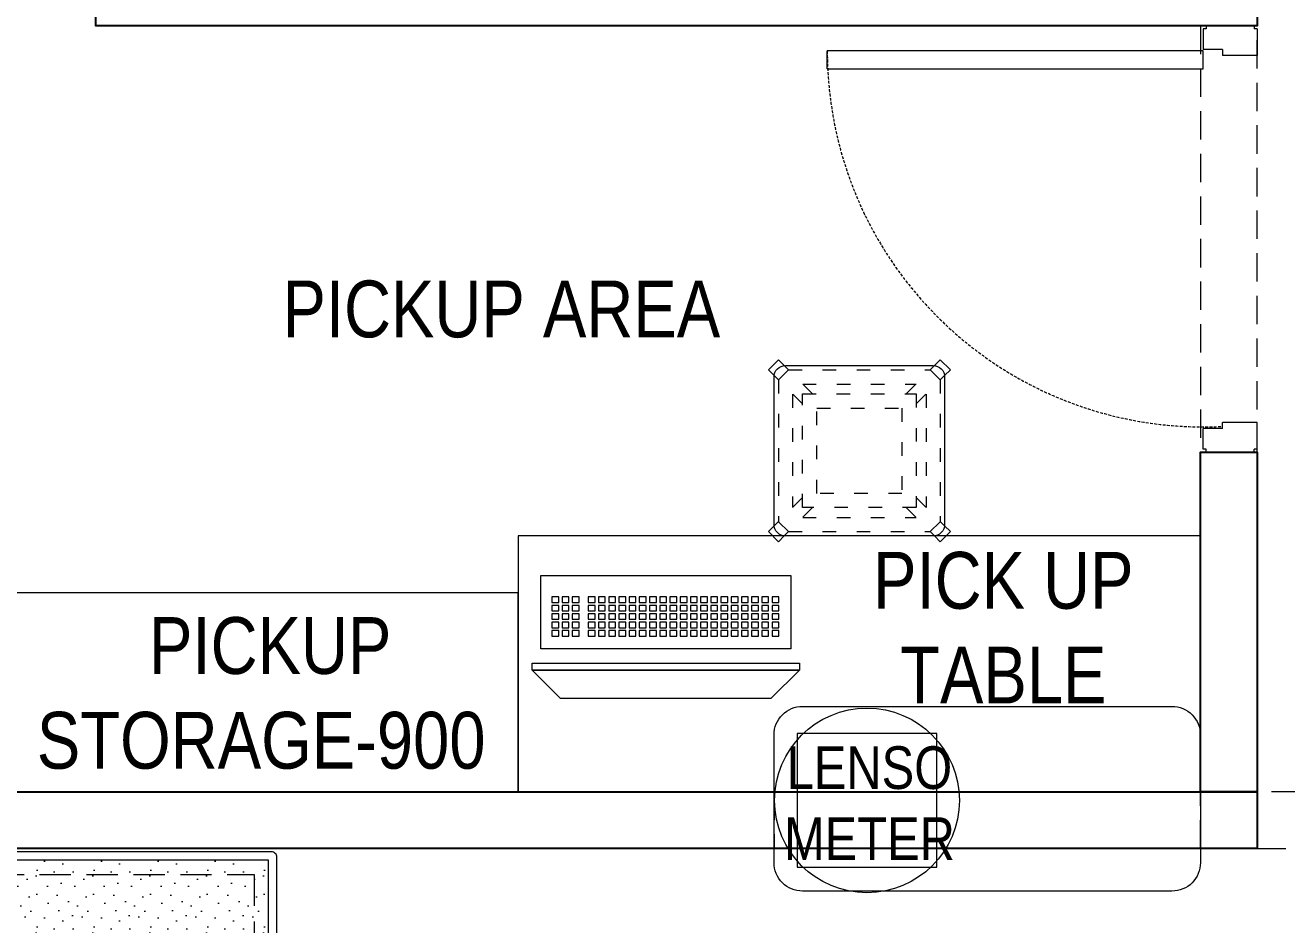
# Model space of a CAD drawing. Header units: millimetres. Extents: x 1837572 to 1844415, y 34323 to 47013.
# Drawn here: x 1839748 to 1841967, y 43598 to 45181 of the extents above; entities that cross this region are included whole.
import ezdxf

# ---------------------------------------------------------------- set-up
doc = ezdxf.new("R2010")
doc.units = ezdxf.units.MM
doc.header["$LTSCALE"] = 40
for name, pattern in [('a_p6_plan_L18$0$HIDDEN', [0.375, 0.25, -0.125]), ('ACAD_ISO03W100', [30, 12, -18]), ('HIDDEN2', [0.1875, 0.125, -0.0625])]:
    doc.linetypes.add(name, pattern=pattern)
for name, color, linetype, lineweight in [('LENS-CURTAIN', 5, 'a_p6_plan_L18$0$HIDDEN', 9), ('LENS-DOOR', 34, 'Continuous', 20), ('LENS-HATCH', 251, 'Continuous', 5), ('LENS-PARTITION', 21, 'Continuous', 25), ('LENS-TEXT', 31, 'Continuous', 5), ('LK-EQPMT', 3, 'Continuous', 18), ('LK-FF&E FLOOR', 1, 'Continuous', 9), ('LK-FF&E WALL', 1, 'Continuous', 9), ('LK-IT', 3, 'Continuous', 18), ('LN-ELEVATION-1', 81, 'Continuous', 13), ('LN-ELEVATION-2', 103, 'Continuous', 20), ('LN-ELEVATION-3', 125, 'a_p6_plan_L18$0$HIDDEN', 18), ('LN-ELEVATION-5', 167, 'Continuous', 5)]:
    doc.layers.add(name, color=color, linetype=linetype, lineweight=lineweight)
doc.styles.add('LK TXT', font='Gill Sans MT Condensed Regular.ttf')

# ---------------------------------------------------------------- blocks, each defined once
blk = doc.blocks.new('*U51')
at = {"layer": 'LENS-DOOR'}
for p, q in [((547491.5, 1778573.8), (547491.5, 1779235.3)), ((547522.8, 1779235.3), (547491.5, 1779235.3)), ((547522.8, 1779235.3), (547522.8, 1778573.8)), ((547447.3, 1778568.6), (547452.5, 1778568.6)), ((547447.3, 1778484.1), (547447.3, 1778568.6)), ((547452.5, 1778573.8), (547488.9, 1778573.8)), ((547452.5, 1778568.6), (547452.5, 1778573.8)), ((547488.9, 1778539.9), (547488.9, 1778573.8)), ((547522.8, 1778573.8), (547491.5, 1778573.8)), ((548192.1, 1778573.8), (548155.6, 1778573.8)), ((548155.6, 1778539.9), (548155.6, 1778573.8)), ((548192.1, 1778568.6), (548192.1, 1778573.8)), ((548197.3, 1778568.6), (548192.1, 1778568.6)), ((548197.3, 1778484.1), (548197.3, 1778568.6)), ((547488.9, 1778539.9), (547499.3, 1778539.9)), ((547499.3, 1778478.9), (547499.3, 1778539.9)), ((548145.2, 1778478.9), (548145.2, 1778539.9)), ((548155.6, 1778539.9), (548145.2, 1778539.9)), ((547447.3, 1778484.1), (547452.5, 1778484.1)), ((547452.5, 1778478.9), (547452.5, 1778484.1)), ((547452.5, 1778478.9), (547499.3, 1778478.9)), ((548192.1, 1778478.9), (548145.2, 1778478.9)), ((548192.1, 1778478.9), (548192.1, 1778484.1)), ((548197.3, 1778484.1), (548192.1, 1778484.1))]:
    blk.add_line(p, q, dxfattribs=at)
at = {"layer": 'LENS-DOOR', "color": 7, "linetype": 'HIDDEN2', "extrusion": (0, 0, -1)}
blk.add_ellipse((547491.5, 1778573.8), major_axis=(661.5, 0), ratio=1, start_param=-1.570791, end_param=0.051209, dxfattribs=at)
blk = doc.blocks.new('*U33')
at = {"layer": 'LK-EQPMT', "ltscale": 12}
blk.add_lwpolyline([(6, 4.9), (-6, 4.9), (-6, -4.9), (6, -4.9)], close=True, dxfattribs=at)
blk = doc.blocks.new('*U34')
at = {"color": 0, "linetype": 'ByBlock', "lineweight": -2, "transparency": 16777216}
for p in [(0, 0), (18, 0), (35.9, 0), (53.9, 0), (71.8, 0), (89.8, 0), (107.8, 0), (125.7, 0), (143.7, 0), (161.6, 0), (179.6, 0), (197.6, 0), (215.5, 0), (233.5, 0), (251.4, 0), (269.4, 0), (287.4, 0), (305.3, 0), (323.3, 0), (0, -14.7), (18, -14.7), (35.9, -14.7), (53.9, -14.7), (71.8, -14.7), (89.8, -14.7), (107.8, -14.7), (125.7, -14.7), (143.7, -14.7), (161.6, -14.7), (179.6, -14.7), (197.6, -14.7), (215.5, -14.7), (233.5, -14.7), (251.4, -14.7), (269.4, -14.7), (287.4, -14.7), (305.3, -14.7), (323.3, -14.7), (0, -29.5), (0, -44.2), (18, -29.5), (18, -44.2), (35.9, -29.5), (35.9, -44.2), (53.9, -29.5), (53.9, -44.2), (71.8, -29.5), (71.8, -44.2), (89.8, -29.5), (89.8, -44.2), (107.8, -29.5), (107.8, -44.2), (125.7, -29.5), (125.7, -44.2), (143.7, -29.5), (143.7, -44.2), (161.6, -29.5), (161.6, -44.2), (179.6, -29.5), (179.6, -44.2), (197.6, -29.5), (197.6, -44.2), (215.5, -29.5), (215.5, -44.2), (233.5, -29.5), (233.5, -44.2), (251.4, -29.5), (251.4, -44.2), (269.4, -29.5), (269.4, -44.2), (287.4, -29.5), (287.4, -44.2), (305.3, -29.5), (305.3, -44.2), (323.3, -29.5), (323.3, -44.2), (0, -59), (18, -59), (35.9, -59), (53.9, -59), (71.8, -59), (89.8, -59), (107.8, -59), (125.7, -59), (143.7, -59), (161.6, -59), (179.6, -59), (197.6, -59), (215.5, -59), (233.5, -59), (251.4, -59), (269.4, -59), (287.4, -59), (305.3, -59), (323.3, -59)]:
    blk.add_blockref('*U33', p, dxfattribs=at)
blk = doc.blocks.new('*U31')
at = {"layer": 'LK-EQPMT', "ltscale": 12}
blk.add_lwpolyline([(6, 4.9), (-6, 4.9), (-6, -4.9), (6, -4.9)], close=True, dxfattribs=at)
blk = doc.blocks.new('*U32')
at = {"color": 0, "linetype": 'ByBlock', "lineweight": -2, "transparency": 16777216}
for p in [(0, 0), (18, 0), (35.9, 0), (0, -14.7), (18, -14.7), (35.9, -14.7), (0, -29.5), (0, -44.2), (18, -29.5), (18, -44.2), (35.9, -29.5), (35.9, -44.2), (0, -59), (18, -59), (35.9, -59)]:
    blk.add_blockref('*U31', p, dxfattribs=at)
blk = doc.blocks.new('KEYBOARD')
at = {"ltscale": 12}
blk.add_lwpolyline([(8, 0), (8, 129.1), (448, 129.1), (448, 0)], close=True, dxfattribs=at)
for name, p in [('*U34', (35.2, 101.6)), ('*U32', (386.6, 101.6))]:
    blk.add_blockref(name, p)
blk = doc.blocks.new('Pickup table PC')
at = {"layer": 'LN-ELEVATION-2', "ltscale": 0.5}
for points in [[(470, 50), (0, 50), (0, 62), (470, 62)], [(420, 0), (50, 0), (0, 50), (470, 50)]]:
    blk.add_lwpolyline(points, close=True, dxfattribs=at)
blk = doc.blocks.new('Stool')
at = {"layer": 'LN-ELEVATION-1', "ltscale": 0.5}
blk.add_lwpolyline([(-130, 300), (130, 300, -0.414214), (150, 280), (150, 20, -0.414214), (130, 0), (-130, 0, -0.414214), (-150, 20), (-150, 280, -0.414214)], format="xyb", close=True, dxfattribs=at)
at = {"layer": 'LN-ELEVATION-3', "linetype": 'ACAD_ISO03W100', "ltscale": 0.05}
for p, q in [((-82.3, 250), (-124.7, 292.4)), ((-124.7, 292.4), (124.7, 292.4)), ((82.3, 250), (124.7, 292.4)), ((-100, 232.3), (-142.4, 274.7)), ((-142.4, 274.7), (-142.4, 25.3)), ((-99.7, 267.4), (99.7, 267.4)), ((100, 232.3), (142.4, 274.7)), ((142.4, 274.7), (142.4, 25.3)), ((-117.4, 249.7), (-117.4, 50.3)), ((117.4, 249.7), (117.4, 50.3)), ((-100, 67.7), (-142.4, 25.3)), ((100, 67.7), (142.4, 25.3)), ((-82.3, 50), (-124.7, 7.6)), ((82.3, 50), (124.7, 7.6)), ((-99.7, 32.6), (99.7, 32.6)), ((-124.7, 7.6), (124.7, 7.6))]:
    blk.add_line(p, q, dxfattribs=at)
for points in [[(-132.2, 299.9), (-124.7, 292.4), (-142.4, 274.7), (-149.9, 282.2)], [(132.2, 299.9), (124.7, 292.4), (142.4, 274.7), (149.9, 282.2)], [(-132.2, 0.1), (-124.7, 7.6), (-142.4, 25.3), (-149.9, 17.8)], [(132.2, 0.1), (124.7, 7.6), (142.4, 25.3), (149.9, 17.8)]]:
    blk.add_lwpolyline(points, dxfattribs=at)
for points in [[(-100, 250), (100, 250), (100, 50), (-100, 50)], [(-75, 225), (75, 225), (75, 75), (-75, 75)]]:
    blk.add_lwpolyline(points, close=True, dxfattribs=at)
at = {"layer": 'LN-ELEVATION-5', "ltscale": 0.5}
for points in [[(-149.9, 282.2), (-160.1, 292.4), (-142.4, 310.1), (-132.2, 299.9)], [(149.9, 282.2), (160.1, 292.4), (142.4, 310.1), (132.2, 299.9)], [(-149.9, 17.8), (-160.1, 7.6), (-142.4, -10.1), (-132.2, 0.1)], [(149.9, 17.8), (160.1, 7.6), (142.4, -10.1), (132.2, 0.1)]]:
    blk.add_lwpolyline(points, dxfattribs=at)
blk = doc.blocks.new('2 seater bench')
at = {"layer": 'LENS-HATCH', "lineweight": 0}
h = blk.add_hatch(dxfattribs=at)
h.set_pattern_fill('STIP1', color=177, scale=100, angle=270, pattern_type=2)
h.set_pattern_definition([(270, (6617251.08, -170421.61), (100, -2e-13), [0, -100]), (270, (6617235.08, -170433.61), (100, -2e-13), [0, -100]), (270, (6617211.08, -170428.61), (100, -2e-13), [0, -100]), (270, (6617188.08, -170463.61), (100, -2e-13), [0, -100]), (270, (6617224.08, -170460.61), (100, -2e-13), [0, -100]), (270, (6617248.08, -170487.61), (100, -2e-13), [0, -100]), (270, (6617255.08, -170452.61), (100, -2e-13), [0, -100]), (270, (6617214.08, -170494.61), (100, -2e-13), [0, -100]), (270, (6617182.08, -170489.61), (100, -2e-13), [0, -100]), (270, (6617167.08, -170415.61), (100, -2e-13), [0, -100]), (270, (6617187.08, -170433.61), (100, -2e-13), [0, -100]), (270, (6617168.08, -170447.61), (100, -2e-13), [0, -100]), (270, (6617232.08, -170508.61), (100, -2e-13), [0, -100]), (270, (6617207.08, -170476.61), (100, -2e-13), [0, -100]), (270, (6617240.08, -170468.61), (100, -2e-13), [0, -100]), (270, (6617231.08, -170485.61), (100, -2e-13), [0, -100]), (270, (6617204.08, -170449.61), (100, -2e-13), [0, -100]), (270, (6617258.08, -170477.61), (100, -2e-13), [0, -100]), (270, (6617199.08, -170508.61), (100, -2e-13), [0, -100]), (270, (6617169.08, -170505.61), (100, -2e-13), [0, -100])])
h.paths.add_polyline_path([(585, 210), (0, 210), (0, -210), (585, -210)])
h.paths.add_polyline_path([(0, 245), (0, -210)])
h.paths.add_polyline_path([(-585, 210), (0, 210), (0, -210), (-585, -210)])
at = {"layer": 'LN-ELEVATION-2', "ltscale": 0.5}
for points in [[(-585, 210), (0, 210), (0, -210), (-585, -210)], [(585, 210), (0, 210), (0, -210), (585, -210)]]:
    blk.add_lwpolyline(points, close=True, dxfattribs=at)
at = {"layer": 'LN-ELEVATION-5', "ltscale": 0.5}
blk.add_lwpolyline([(590, 225), (-590, 225, 0.414214), (-600, 215), (-600, -215, 0.414214), (-590, -225), (590, -225, 0.414214), (600, -215), (600, 215, 0.414214)], format="xyb", close=True, dxfattribs=at)
blk.add_lwpolyline([(585, 210), (-585, 210), (-585, -210), (585, -210)], close=True, dxfattribs=at)
at = {"layer": 'LN-ELEVATION-5', "linetype": 'HIDDEN2', "ltscale": 11}
blk.add_lwpolyline([(-560, 185), (560, 185), (560, -185), (-560, -185)], close=True, dxfattribs=at)

msp = doc.modelspace()

# ---------------------------------------------------------------- linework, layer by layer
at = {"layer": 'LENS-CURTAIN', "ltscale": 5}
for points in [[(1841815.4, 45180.3), (1841815.4, 44430.3), (1841915.4, 44430.3), (1841915.4, 45180.3)], [(1841065.4, 43732.6), (1841815.4, 43732.6), (1841815.4, 43832.6), (1841065.4, 43832.6)], [(1841915.4, 43732.6), (1842665.4, 43732.6), (1842665.4, 43832.6), (1841915.4, 43832.6)]]:
    msp.add_lwpolyline(points, close=True, dxfattribs=at)
at = {"layer": 'LENS-PARTITION'}
for points in [[(1839872.4, 45282.6), (1841915.4, 45282.6), (1841915.4, 45180.3), (1839872.4, 45180.3)], [(1841915.4, 43832.6), (1841815.4, 43832.6), (1841815.4, 44430.3), (1841915.4, 44430.3)], [(1841915.4, 43732.6), (1837802.4, 43732.6), (1837802.4, 43832.6), (1841915.4, 43832.6)]]:
    msp.add_lwpolyline(points, close=True, dxfattribs=at)
at = {"layer": 'LK-EQPMT'}
msp.add_lwpolyline([(1841351.8, 43699.7), (1841351.8, 43934.7), (1841105.8, 43934.7), (1841105.8, 43699.7)], close=True, dxfattribs=at)
at = {"layer": 'LK-FF&E WALL'}
for points in [[(1840615.4, 43832.6), (1841815.4, 43832.6), (1841815.4, 44282.6), (1840615.4, 44282.6)], [(1839715.4, 43832.6), (1840615.4, 43832.6), (1840615.4, 44182.6), (1839715.4, 44182.6)]]:
    msp.add_lwpolyline(points, close=True, dxfattribs=at)
msp.add_lwpolyline([(1841065.4, 43707.6), (1841065.4, 43932.6, -0.414214), (1841115.4, 43982.6), (1841765.4, 43982.6, -0.414214), (1841815.4, 43932.6), (1841815.4, 43707.6, -0.414214), (1841765.4, 43657.6), (1841115.4, 43657.6, -0.414214)], format="xyb", close=True, dxfattribs=at)
msp.add_circle((1841228.8, 43817.2), 162.5, dxfattribs=at)

# ---------------------------------------------------------------- block references
at = {"layer": 'LENS-DOOR', "xscale": -1, "rotation": 90}
msp.add_blockref('*U51', (3620394.3, 592627.6), dxfattribs=at)
at = {"layer": 'LK-FF&E FLOOR'}
msp.add_blockref('2 seater bench', (1839590.9, 43501.9), dxfattribs=at)
at = {"layer": 'LK-FF&E WALL'}
msp.add_blockref('Stool', (1841215.4, 44282.6), dxfattribs=at)
at = {"layer": 'LK-IT', "ltscale": 0.5, "rotation": 180}
msp.add_blockref('KEYBOARD', (1841103, 44212.9), dxfattribs=at)
at = {"layer": 'LK-IT'}
msp.add_blockref('Pickup table PC', (1840639.9, 43996.7), dxfattribs=at)

# ---------------------------------------------------------------- texts
at = {"layer": 'LENS-TEXT', "color": 0, "linetype": 'Continuous', "ltscale": 3, "attachment_point": 5, "style": 'LK TXT'}
for s, width, gutter_width, insert, char_height in [('PICKUP AREA', 1062.369, 1, (1840585.6, 44681.4), 100), ('PICK UP TABLE', 783.964, 1, (1841468.7, 44121.2), 100), (' PICKUP STORAGE-900', 768.489, 1, (1840163.1, 44005.7), 100), ('LENSO\\PMETER', 353.056, 0.5, (1841233.1, 43812.4), 75)]:
    msp.add_mtext_dynamic_manual_height_columns(s, width=width, gutter_width=gutter_width, heights=[0], dxfattribs=dict(at, insert=insert, char_height=char_height))

doc.saveas('drawing.dxf')
